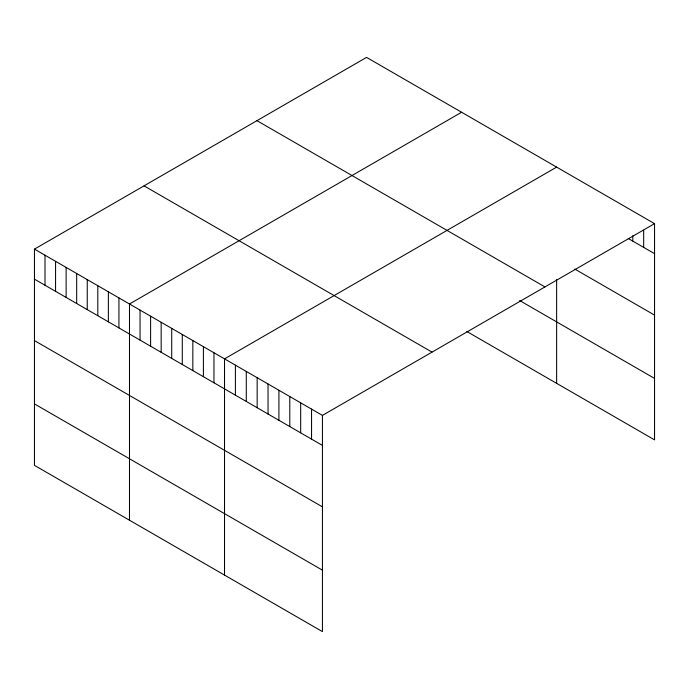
<?xml version="1.0" encoding="UTF-8"?>
<svg xmlns="http://www.w3.org/2000/svg" width="689" height="689" viewBox="0 0 689 689"><rect width="100%" height="100%" fill="white"/><g stroke="black" fill="none" stroke-linecap="round" stroke-linejoin="round"><path stroke-width="1.03" d="M654.55 223.649L322.435 415.398L322.435 631.615L34.45 465.351L34.45 249.125L366.565 57.385L654.55 223.649L654.55 439.875L466.875 331.521M461.596 112.255L129.489 303.995L129.489 520.212M556.634 167.117L224.519 358.866L224.519 575.082M628.256 238.489L654.55 253.664M574.764 269.054L654.55 315.114M256.963 120.661L544.956 286.925M519.678 300.55L654.55 378.425M144.044 185.858L432.037 352.122M34.45 249.125L322.435 415.398M34.45 279.14L322.435 445.413M34.45 340.59L322.435 506.854M34.45 403.9L322.435 570.165M643.672 230.229L643.672 247.385M632.795 235.741L632.795 241.098M556.634 279.682L556.634 383.342M311.557 409.111L311.557 439.126M300.68 402.832L300.68 432.847M289.793 396.554L289.793 426.569M278.916 390.275L278.916 420.281M268.038 383.988L268.038 414.003M257.161 377.71L257.161 407.724M246.283 371.431L246.283 401.437M235.397 365.144L235.397 395.159M213.96 352.768L213.96 382.783M203.401 346.67L203.401 376.685M192.842 340.573L192.842 370.587M182.284 334.484L182.284 364.49M171.725 328.386L171.725 358.392M161.166 322.288L161.166 352.303M150.607 316.191L150.607 346.205M140.048 310.093L140.048 340.108M118.93 297.898L118.93 327.912M108.362 291.8L108.362 321.815M97.804 285.711L97.804 315.717M87.245 279.613L87.245 309.628M76.686 273.516L76.686 303.53M66.127 267.418L66.127 297.433M55.568 261.32L55.568 291.335M45.009 255.223L45.009 285.237"/></g></svg>
